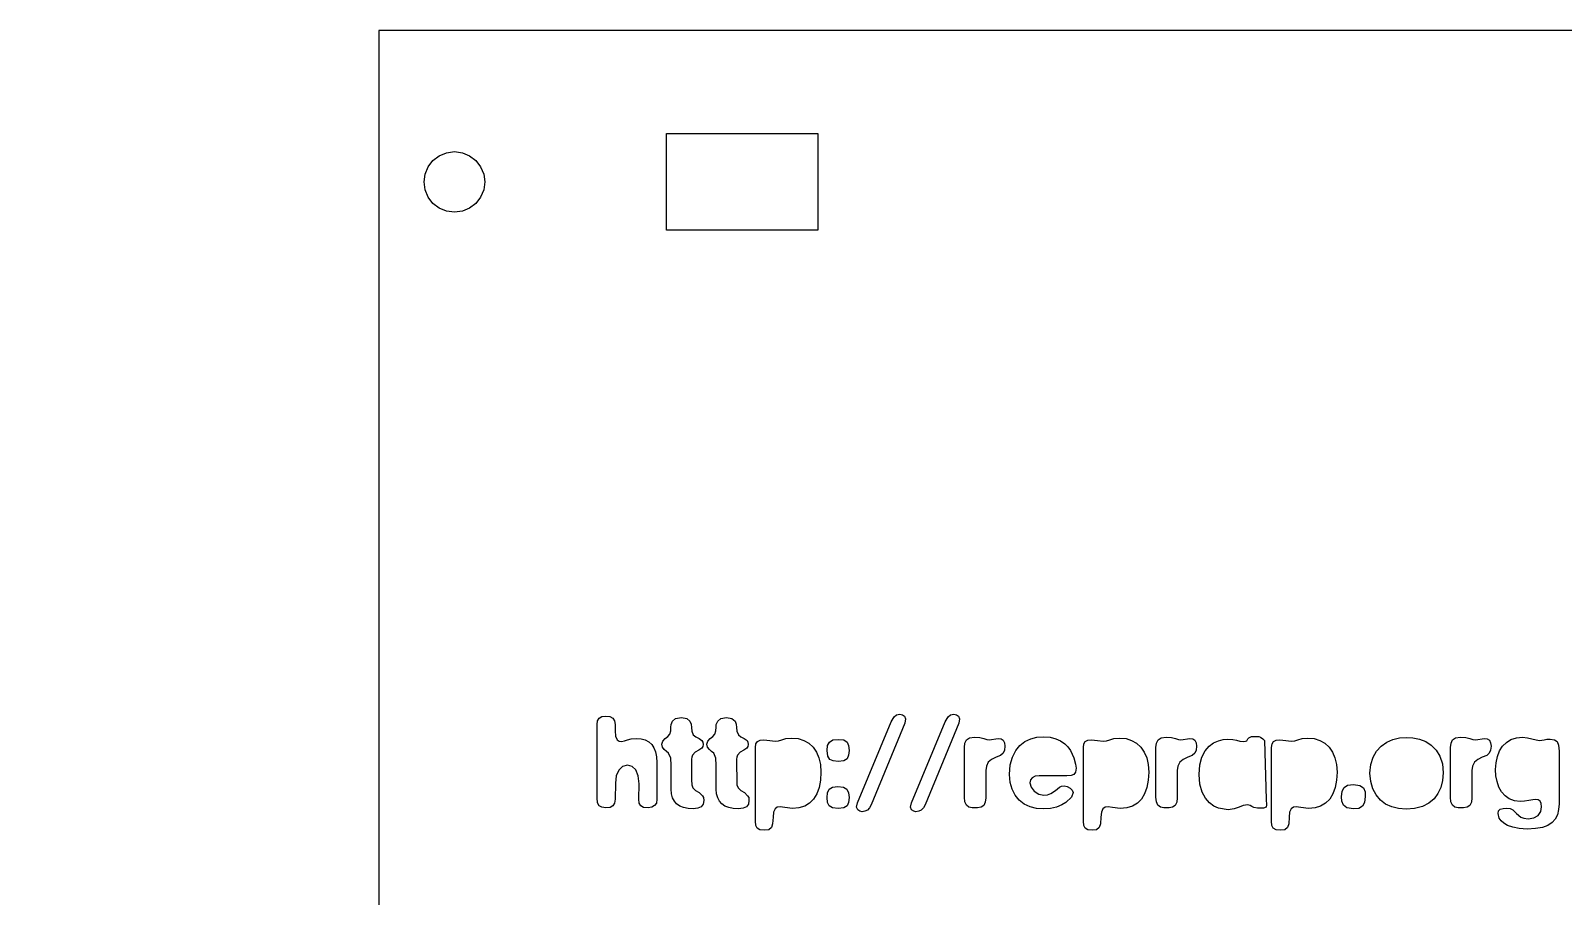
# Model space of a CAD drawing. Header units: metres. Extents: x -605 to -407, y -1056 to -716.
# Drawn here: x -604.6 to -503.4, y -773.6 to -716.4 of the extents above; entities that cross this region are included whole.
import ezdxf

# ---------------------------------------------------------------- set-up
doc = ezdxf.new("R2010")
doc.units = ezdxf.units.M

msp = doc.modelspace()

# ---------------------------------------------------------------- linework, layer by layer
at = {"layer": 'COMPONENT0'}
for points in [[(-406.63, -777.39, 0.03), (-429.63, -777.39, 0.03), (-429.63, -716.39, 0.03), (-581.63, -716.39, 0.03), (-581.63, -777.39, 0.03), (-604.63, -777.39, 0.03), (-604.63, -880.39, 0.03), (-581.63, -880.39, 0.03), (-581.63, -1056.39, 0.03), (-429.63, -1056.39, 0.03), (-429.63, -880.39, 0.03), (-406.63, -880.39, 0.03), (-406.63, -777.39, 0.03)], [(-552.63, -723.19, 0.03), (-552.63, -729.59, 0.03), (-562.63, -729.59, 0.03), (-562.63, -723.19, 0.03), (-552.63, -723.19, 0.03)], [(-576.11, -728.33, 0.03), (-576.63, -728.39, 0.03), (-577.15, -728.33, 0.03), (-577.63, -728.13, 0.03), (-578.05, -727.81, 0.03), (-578.36, -727.39, 0.03), (-578.56, -726.91, 0.03), (-578.63, -726.39, 0.03), (-578.56, -725.88, 0.03), (-578.36, -725.39, 0.03), (-578.05, -724.98, 0.03), (-577.63, -724.66, 0.03), (-577.15, -724.46, 0.03), (-576.63, -724.39, 0.03), (-576.11, -724.46, 0.03), (-575.63, -724.66, 0.03), (-575.22, -724.98, 0.03), (-574.9, -725.39, 0.03), (-574.7, -725.88, 0.03), (-574.63, -726.39, 0.03), (-574.7, -726.91, 0.03), (-574.9, -727.39, 0.03), (-575.22, -727.81, 0.03), (-575.63, -728.13, 0.03), (-576.11, -728.33, 0.03)]]:
    msp.add_polyline3d(points, dxfattribs=at)
at = {"layer": 'GROUP1'}
for p, q in [((-567.21, -762.25, 0.03), (-567.18, -762, 0.03)), ((-567.21, -767.09, 0.03), (-567.21, -762.25, 0.03)), ((-567.18, -762, 0.03), (-567.07, -761.83, 0.03)), ((-567.07, -761.83, 0.03), (-566.9, -761.72, 0.03)), ((-566.9, -761.72, 0.03), (-566.65, -761.69, 0.03)), ((-566.65, -761.69, 0.03), (-566.36, -761.72, 0.03)), ((-566.36, -761.72, 0.03), (-566.17, -761.82, 0.03)), ((-566.17, -761.82, 0.03), (-566.05, -762, 0.03)), ((-566.05, -762, 0.03), (-566.02, -762.25, 0.03)), ((-566.02, -762.25, 0.03), (-566.02, -762.66, 0.03)), ((-562.34, -762.66, 0.03), (-562.33, -762.42, 0.03)), ((-562.33, -762.42, 0.03), (-562.31, -762.24, 0.03)), ((-562.31, -762.24, 0.03), (-562.22, -762.03, 0.03)), ((-562.22, -762.03, 0.03), (-562.02, -761.85, 0.03)), ((-562.02, -761.85, 0.03), (-561.64, -761.78, 0.03)), ((-561.64, -761.78, 0.03), (-561.28, -761.85, 0.03)), ((-561.28, -761.85, 0.03), (-561.08, -762.02, 0.03)), ((-561.08, -762.02, 0.03), (-560.99, -762.23, 0.03)), ((-560.99, -762.23, 0.03), (-560.97, -762.44, 0.03)), ((-560.97, -762.44, 0.03), (-560.95, -762.69, 0.03)), ((-559.36, -762.66, 0.03), (-559.35, -762.42, 0.03)), ((-559.35, -762.42, 0.03), (-559.33, -762.24, 0.03)), ((-559.33, -762.24, 0.03), (-559.24, -762.03, 0.03)), ((-559.24, -762.03, 0.03), (-559.03, -761.85, 0.03)), ((-559.03, -761.85, 0.03), (-558.66, -761.78, 0.03)), ((-558.66, -761.78, 0.03), (-558.3, -761.85, 0.03)), ((-558.3, -761.85, 0.03), (-558.09, -762.02, 0.03)), ((-558.09, -762.02, 0.03), (-558.01, -762.23, 0.03)), ((-558.01, -762.23, 0.03), (-557.99, -762.44, 0.03)), ((-557.99, -762.44, 0.03), (-557.97, -762.69, 0.03)), ((-550, -767.43, 0.03), (-547.78, -762.08, 0.03)), ((-546.87, -762.15, 0.03), (-549.1, -767.55, 0.03)), ((-547.78, -762.08, 0.03), (-547.57, -761.73, 0.03)), ((-547.57, -761.73, 0.03), (-547.42, -761.61, 0.03)), ((-547.42, -761.61, 0.03), (-547.2, -761.57, 0.03)), ((-547.2, -761.57, 0.03), (-547.03, -761.6, 0.03)), ((-547.03, -761.6, 0.03), (-546.89, -761.7, 0.03)), ((-546.89, -761.7, 0.03), (-546.82, -761.88, 0.03)), ((-546.82, -761.88, 0.03), (-546.87, -762.15, 0.03)), ((-546.44, -767.43, 0.03), (-544.22, -762.08, 0.03)), ((-543.31, -762.15, 0.03), (-545.54, -767.55, 0.03)), ((-544.22, -762.08, 0.03), (-544.01, -761.73, 0.03)), ((-544.01, -761.73, 0.03), (-543.85, -761.61, 0.03)), ((-543.85, -761.61, 0.03), (-543.64, -761.57, 0.03)), ((-543.64, -761.57, 0.03), (-543.47, -761.6, 0.03)), ((-543.47, -761.6, 0.03), (-543.33, -761.7, 0.03)), ((-543.33, -761.7, 0.03), (-543.26, -761.88, 0.03)), ((-543.26, -761.88, 0.03), (-543.31, -762.15, 0.03)), ((-566.02, -762.66, 0.03), (-565.99, -763.02, 0.03)), ((-565.99, -763.02, 0.03), (-565.87, -763.27, 0.03)), ((-565.87, -763.27, 0.03), (-565.75, -763.34, 0.03)), ((-565.75, -763.34, 0.03), (-565.59, -763.36, 0.03)), ((-565.59, -763.36, 0.03), (-565.4, -763.33, 0.03)), ((-565.4, -763.33, 0.03), (-565.2, -763.26, 0.03)), ((-565.2, -763.26, 0.03), (-564.95, -763.2, 0.03)), ((-564.95, -763.2, 0.03), (-564.61, -763.17, 0.03)), ((-564.61, -763.17, 0.03), (-564.29, -763.19, 0.03)), ((-564.29, -763.19, 0.03), (-564.02, -763.26, 0.03)), ((-564.02, -763.26, 0.03), (-563.78, -763.39, 0.03)), ((-563.78, -763.39, 0.03), (-563.59, -763.56, 0.03)), ((-562.94, -763.54, 0.03), (-562.87, -763.34, 0.03)), ((-562.89, -763.74, 0.03), (-562.94, -763.54, 0.03)), ((-562.87, -763.34, 0.03), (-562.71, -763.17, 0.03)), ((-562.71, -763.17, 0.03), (-562.53, -763.03, 0.03)), ((-562.53, -763.03, 0.03), (-562.41, -762.89, 0.03)), ((-562.41, -762.89, 0.03), (-562.34, -762.66, 0.03)), ((-560.95, -762.69, 0.03), (-560.85, -762.93, 0.03)), ((-560.85, -762.93, 0.03), (-560.69, -763.06, 0.03)), ((-560.69, -763.06, 0.03), (-560.47, -763.17, 0.03)), ((-560.47, -763.17, 0.03), (-560.28, -763.31, 0.03)), ((-560.28, -763.31, 0.03), (-560.22, -763.42, 0.03)), ((-560.22, -763.42, 0.03), (-560.2, -763.56, 0.03)), ((-559.96, -763.54, 0.03), (-559.89, -763.34, 0.03)), ((-559.91, -763.74, 0.03), (-559.96, -763.54, 0.03)), ((-559.89, -763.34, 0.03), (-559.73, -763.17, 0.03)), ((-559.73, -763.17, 0.03), (-559.55, -763.03, 0.03)), ((-559.55, -763.03, 0.03), (-559.43, -762.89, 0.03)), ((-559.43, -762.89, 0.03), (-559.36, -762.66, 0.03)), ((-557.97, -762.69, 0.03), (-557.87, -762.93, 0.03)), ((-557.87, -762.93, 0.03), (-557.71, -763.06, 0.03)), ((-557.71, -763.06, 0.03), (-557.49, -763.17, 0.03)), ((-557.49, -763.17, 0.03), (-557.3, -763.31, 0.03)), ((-557.3, -763.31, 0.03), (-557.24, -763.42, 0.03)), ((-557.24, -763.42, 0.03), (-557.22, -763.56, 0.03)), ((-556.74, -763.76, 0.03), (-556.71, -763.53, 0.03)), ((-556.71, -763.53, 0.03), (-556.61, -763.37, 0.03)), ((-556.61, -763.37, 0.03), (-556.44, -763.28, 0.03)), ((-556.44, -763.28, 0.03), (-556.2, -763.25, 0.03)), ((-556.2, -763.25, 0.03), (-555.79, -763.3, 0.03)), ((-555.79, -763.3, 0.03), (-555.44, -763.35, 0.03)), ((-555.44, -763.35, 0.03), (-555.21, -763.32, 0.03)), ((-555.21, -763.32, 0.03), (-554.99, -763.25, 0.03)), ((-554.99, -763.25, 0.03), (-554.73, -763.17, 0.03)), ((-554.73, -763.17, 0.03), (-554.33, -763.14, 0.03)), ((-554.33, -763.14, 0.03), (-553.92, -763.18, 0.03)), ((-553.92, -763.18, 0.03), (-553.55, -763.3, 0.03)), ((-553.55, -763.3, 0.03), (-553.22, -763.49, 0.03)), ((-553.22, -763.49, 0.03), (-552.94, -763.75, 0.03)), ((-551.98, -763.64, 0.03), (-551.86, -763.41, 0.03)), ((-551.86, -763.41, 0.03), (-551.64, -763.27, 0.03)), ((-551.64, -763.27, 0.03), (-551.28, -763.23, 0.03)), ((-551.28, -763.23, 0.03), (-550.9, -763.27, 0.03)), ((-550.9, -763.27, 0.03), (-550.69, -763.41, 0.03)), ((-550.69, -763.41, 0.03), (-550.59, -763.64, 0.03)), ((-542.94, -763.76, 0.03), (-542.9, -763.47, 0.03)), ((-542.9, -763.47, 0.03), (-542.8, -763.25, 0.03)), ((-542.8, -763.25, 0.03), (-542.6, -763.12, 0.03)), ((-542.6, -763.12, 0.03), (-542.27, -763.08, 0.03)), ((-542.27, -763.08, 0.03), (-541.91, -763.11, 0.03)), ((-541.91, -763.11, 0.03), (-541.65, -763.17, 0.03)), ((-541.65, -763.17, 0.03), (-541.46, -763.24, 0.03)), ((-541.46, -763.24, 0.03), (-541.3, -763.27, 0.03)), ((-541.3, -763.27, 0.03), (-540.7, -763.17, 0.03)), ((-540.7, -763.17, 0.03), (-540.51, -763.2, 0.03)), ((-540.51, -763.2, 0.03), (-540.37, -763.29, 0.03)), ((-540.37, -763.29, 0.03), (-540.29, -763.45, 0.03)), ((-540.29, -763.45, 0.03), (-540.26, -763.68, 0.03)), ((-539.27, -763.63, 0.03), (-538.94, -763.37, 0.03)), ((-538.94, -763.37, 0.03), (-538.56, -763.19, 0.03)), ((-538.56, -763.19, 0.03), (-538.15, -763.09, 0.03)), ((-538.15, -763.09, 0.03), (-537.73, -763.06, 0.03)), ((-537.73, -763.06, 0.03), (-537.28, -763.09, 0.03)), ((-537.28, -763.09, 0.03), (-536.9, -763.19, 0.03)), ((-536.9, -763.19, 0.03), (-536.58, -763.33, 0.03)), ((-536.58, -763.33, 0.03), (-536.31, -763.52, 0.03)), ((-536.31, -763.52, 0.03), (-536.1, -763.73, 0.03)), ((-535.08, -763.76, 0.03), (-535.05, -763.53, 0.03)), ((-535.05, -763.53, 0.03), (-534.95, -763.37, 0.03)), ((-534.95, -763.37, 0.03), (-534.78, -763.28, 0.03)), ((-534.78, -763.28, 0.03), (-534.54, -763.25, 0.03)), ((-534.54, -763.25, 0.03), (-534.14, -763.3, 0.03)), ((-534.14, -763.3, 0.03), (-533.78, -763.35, 0.03)), ((-533.78, -763.35, 0.03), (-533.55, -763.32, 0.03)), ((-533.55, -763.32, 0.03), (-533.34, -763.25, 0.03)), ((-533.34, -763.25, 0.03), (-533.07, -763.17, 0.03)), ((-533.07, -763.17, 0.03), (-532.68, -763.14, 0.03)), ((-532.68, -763.14, 0.03), (-532.26, -763.18, 0.03)), ((-532.26, -763.18, 0.03), (-531.89, -763.3, 0.03)), ((-531.89, -763.3, 0.03), (-531.56, -763.49, 0.03)), ((-531.56, -763.49, 0.03), (-531.28, -763.75, 0.03)), ((-530.28, -763.76, 0.03), (-530.24, -763.47, 0.03)), ((-530.24, -763.47, 0.03), (-530.14, -763.25, 0.03)), ((-530.14, -763.25, 0.03), (-529.94, -763.12, 0.03)), ((-529.94, -763.12, 0.03), (-529.61, -763.08, 0.03)), ((-529.61, -763.08, 0.03), (-529.26, -763.11, 0.03)), ((-529.26, -763.11, 0.03), (-529, -763.17, 0.03)), ((-529, -763.17, 0.03), (-528.8, -763.24, 0.03)), ((-528.8, -763.24, 0.03), (-528.64, -763.27, 0.03)), ((-528.64, -763.27, 0.03), (-528.04, -763.17, 0.03)), ((-528.04, -763.17, 0.03), (-527.85, -763.2, 0.03)), ((-527.85, -763.2, 0.03), (-527.71, -763.29, 0.03)), ((-527.71, -763.29, 0.03), (-527.63, -763.45, 0.03)), ((-527.63, -763.45, 0.03), (-527.6, -763.68, 0.03)), ((-526.77, -763.68, 0.03), (-526.47, -763.46, 0.03)), ((-526.47, -763.46, 0.03), (-526.15, -763.32, 0.03)), ((-526.15, -763.32, 0.03), (-525.84, -763.24, 0.03)), ((-525.84, -763.24, 0.03), (-525.54, -763.22, 0.03)), ((-525.54, -763.22, 0.03), (-525.21, -763.24, 0.03)), ((-525.21, -763.24, 0.03), (-524.95, -763.29, 0.03)), ((-524.95, -763.29, 0.03), (-524.74, -763.34, 0.03)), ((-524.74, -763.34, 0.03), (-524.52, -763.36, 0.03)), ((-524.52, -763.36, 0.03), (-524.37, -763.35, 0.03)), ((-524.37, -763.35, 0.03), (-524.28, -763.33, 0.03)), ((-524.28, -763.33, 0.03), (-524.21, -763.2, 0.03)), ((-524.21, -763.2, 0.03), (-524.15, -763.13, 0.03)), ((-524.15, -763.13, 0.03), (-523.98, -763.05, 0.03)), ((-523.98, -763.05, 0.03), (-523.84, -763.03, 0.03)), ((-523.84, -763.03, 0.03), (-523.48, -763.03, 0.03)), ((-523.48, -763.03, 0.03), (-523.37, -763.09, 0.03)), ((-523.37, -763.09, 0.03), (-523.22, -763.2, 0.03)), ((-523.22, -763.2, 0.03), (-523.1, -763.3, 0.03)), ((-523.1, -763.3, 0.03), (-522.99, -767.21, 0.03)), ((-522.65, -763.76, 0.03), (-522.61, -763.53, 0.03)), ((-522.61, -763.53, 0.03), (-522.51, -763.37, 0.03)), ((-522.51, -763.37, 0.03), (-522.34, -763.28, 0.03)), ((-522.34, -763.28, 0.03), (-522.1, -763.25, 0.03)), ((-522.1, -763.25, 0.03), (-521.7, -763.3, 0.03)), ((-521.7, -763.3, 0.03), (-521.35, -763.35, 0.03)), ((-521.35, -763.35, 0.03), (-521.11, -763.32, 0.03)), ((-521.11, -763.32, 0.03), (-520.9, -763.25, 0.03)), ((-520.9, -763.25, 0.03), (-520.63, -763.17, 0.03)), ((-520.63, -763.17, 0.03), (-520.24, -763.14, 0.03)), ((-520.24, -763.14, 0.03), (-519.83, -763.18, 0.03)), ((-519.83, -763.18, 0.03), (-519.45, -763.3, 0.03)), ((-519.45, -763.3, 0.03), (-519.12, -763.49, 0.03)), ((-519.12, -763.49, 0.03), (-518.84, -763.75, 0.03)), ((-515.4, -763.67, 0.03), (-515.03, -763.42, 0.03)), ((-515.03, -763.42, 0.03), (-514.63, -763.24, 0.03)), ((-514.63, -763.24, 0.03), (-514.19, -763.13, 0.03)), ((-514.19, -763.13, 0.03), (-513.73, -763.1, 0.03)), ((-513.73, -763.1, 0.03), (-513.3, -763.13, 0.03)), ((-513.3, -763.13, 0.03), (-512.88, -763.22, 0.03)), ((-512.88, -763.22, 0.03), (-512.46, -763.38, 0.03)), ((-512.46, -763.38, 0.03), (-512.09, -763.62, 0.03)), ((-510.82, -763.76, 0.03), (-510.78, -763.47, 0.03)), ((-510.78, -763.47, 0.03), (-510.68, -763.25, 0.03)), ((-510.68, -763.25, 0.03), (-510.48, -763.12, 0.03)), ((-510.48, -763.12, 0.03), (-510.15, -763.08, 0.03)), ((-510.15, -763.08, 0.03), (-509.8, -763.11, 0.03)), ((-509.8, -763.11, 0.03), (-509.54, -763.17, 0.03)), ((-509.54, -763.17, 0.03), (-509.34, -763.24, 0.03)), ((-509.34, -763.24, 0.03), (-509.18, -763.27, 0.03)), ((-509.18, -763.27, 0.03), (-508.58, -763.17, 0.03)), ((-508.58, -763.17, 0.03), (-508.39, -763.2, 0.03)), ((-508.39, -763.2, 0.03), (-508.25, -763.29, 0.03)), ((-508.25, -763.29, 0.03), (-508.17, -763.45, 0.03)), ((-508.17, -763.45, 0.03), (-508.14, -763.68, 0.03)), ((-507.38, -763.68, 0.03), (-507.13, -763.43, 0.03)), ((-507.13, -763.43, 0.03), (-506.83, -763.24, 0.03)), ((-506.83, -763.24, 0.03), (-506.47, -763.13, 0.03)), ((-506.47, -763.13, 0.03), (-506.06, -763.09, 0.03)), ((-506.06, -763.09, 0.03), (-505.74, -763.12, 0.03)), ((-505.74, -763.12, 0.03), (-505.44, -763.2, 0.03)), ((-505.44, -763.2, 0.03), (-505.17, -763.27, 0.03)), ((-505.17, -763.27, 0.03), (-504.94, -763.3, 0.03)), ((-504.94, -763.3, 0.03), (-504.78, -763.28, 0.03)), ((-504.78, -763.28, 0.03), (-504.63, -763.25, 0.03)), ((-504.63, -763.25, 0.03), (-504.46, -763.22, 0.03)), ((-504.46, -763.22, 0.03), (-504.24, -763.21, 0.03)), ((-504.24, -763.21, 0.03), (-503.95, -763.25, 0.03)), ((-503.95, -763.25, 0.03), (-503.77, -763.37, 0.03)), ((-503.77, -763.37, 0.03), (-503.68, -763.61, 0.03)), ((-563.59, -763.56, 0.03), (-563.45, -763.78, 0.03)), ((-563.45, -763.78, 0.03), (-563.34, -764.06, 0.03)), ((-563.34, -764.06, 0.03), (-563.28, -764.38, 0.03)), ((-563.28, -764.38, 0.03), (-563.25, -764.75, 0.03)), ((-562.77, -763.89, 0.03), (-562.89, -763.74, 0.03)), ((-562.62, -764.02, 0.03), (-562.77, -763.89, 0.03)), ((-562.49, -764.14, 0.03), (-562.62, -764.02, 0.03)), ((-562.34, -764.47, 0.03), (-562.49, -764.14, 0.03)), ((-562.31, -764.93, 0.03), (-562.34, -764.47, 0.03)), ((-560.95, -764.41, 0.03), (-560.97, -764.54, 0.03)), ((-560.97, -764.54, 0.03), (-560.97, -765.9, 0.03)), ((-560.9, -764.28, 0.03), (-560.95, -764.41, 0.03)), ((-560.73, -764.08, 0.03), (-560.9, -764.28, 0.03)), ((-560.49, -763.95, 0.03), (-560.73, -764.08, 0.03)), ((-560.29, -763.8, 0.03), (-560.49, -763.95, 0.03)), ((-560.22, -763.7, 0.03), (-560.29, -763.8, 0.03)), ((-560.2, -763.56, 0.03), (-560.22, -763.7, 0.03)), ((-559.79, -763.89, 0.03), (-559.91, -763.74, 0.03)), ((-559.64, -764.02, 0.03), (-559.79, -763.89, 0.03)), ((-559.5, -764.14, 0.03), (-559.64, -764.02, 0.03)), ((-559.36, -764.47, 0.03), (-559.5, -764.14, 0.03)), ((-559.33, -764.93, 0.03), (-559.36, -764.47, 0.03)), ((-557.97, -764.41, 0.03), (-557.99, -764.54, 0.03)), ((-557.99, -764.54, 0.03), (-557.97, -766.23, 0.03)), ((-557.92, -764.28, 0.03), (-557.97, -764.41, 0.03)), ((-557.75, -764.08, 0.03), (-557.92, -764.28, 0.03)), ((-557.51, -763.95, 0.03), (-557.75, -764.08, 0.03)), ((-557.31, -763.8, 0.03), (-557.51, -763.95, 0.03)), ((-557.24, -763.7, 0.03), (-557.31, -763.8, 0.03)), ((-557.22, -763.56, 0.03), (-557.24, -763.7, 0.03)), ((-556.74, -768.64, 0.03), (-556.74, -763.76, 0.03)), ((-552.94, -763.75, 0.03), (-552.72, -764.08, 0.03)), ((-552.72, -764.08, 0.03), (-552.55, -764.46, 0.03)), ((-552.55, -764.46, 0.03), (-552.45, -764.9, 0.03)), ((-552.01, -763.96, 0.03), (-551.98, -763.64, 0.03)), ((-551.97, -764.34, 0.03), (-552.01, -763.96, 0.03)), ((-551.84, -764.55, 0.03), (-551.97, -764.34, 0.03)), ((-551.62, -764.65, 0.03), (-551.84, -764.55, 0.03)), ((-550.69, -764.51, 0.03), (-550.9, -764.64, 0.03)), ((-550.59, -764.28, 0.03), (-550.69, -764.51, 0.03)), ((-550.59, -763.64, 0.03), (-550.55, -763.96, 0.03)), ((-550.55, -763.96, 0.03), (-550.59, -764.28, 0.03)), ((-542.94, -767.05, 0.03), (-542.94, -763.76, 0.03)), ((-541.14, -764.55, 0.03), (-541.36, -764.74, 0.03)), ((-540.84, -764.41, 0.03), (-541.14, -764.55, 0.03)), ((-540.55, -764.3, 0.03), (-540.84, -764.41, 0.03)), ((-540.37, -764.15, 0.03), (-540.55, -764.3, 0.03)), ((-540.29, -763.95, 0.03), (-540.37, -764.15, 0.03)), ((-540.26, -763.68, 0.03), (-540.29, -763.95, 0.03)), ((-539.91, -764.92, 0.03), (-539.77, -764.4, 0.03)), ((-539.77, -764.4, 0.03), (-539.55, -763.97, 0.03)), ((-539.55, -763.97, 0.03), (-539.27, -763.63, 0.03)), ((-536.1, -763.73, 0.03), (-535.93, -763.96, 0.03)), ((-535.93, -763.96, 0.03), (-535.7, -764.44, 0.03)), ((-535.7, -764.44, 0.03), (-535.59, -764.86, 0.03)), ((-535.08, -768.64, 0.03), (-535.08, -763.76, 0.03)), ((-531.28, -763.75, 0.03), (-531.06, -764.08, 0.03)), ((-531.06, -764.08, 0.03), (-530.89, -764.46, 0.03)), ((-530.89, -764.46, 0.03), (-530.79, -764.9, 0.03)), ((-530.28, -767.05, 0.03), (-530.28, -763.76, 0.03)), ((-528.48, -764.55, 0.03), (-528.7, -764.74, 0.03)), ((-528.18, -764.41, 0.03), (-528.48, -764.55, 0.03)), ((-527.89, -764.3, 0.03), (-528.18, -764.41, 0.03)), ((-527.72, -764.15, 0.03), (-527.89, -764.3, 0.03)), ((-527.63, -763.95, 0.03), (-527.72, -764.15, 0.03)), ((-527.6, -763.68, 0.03), (-527.63, -763.95, 0.03)), ((-527.38, -764.92, 0.03), (-527.24, -764.4, 0.03)), ((-527.24, -764.4, 0.03), (-527.02, -763.99, 0.03)), ((-527.02, -763.99, 0.03), (-526.77, -763.68, 0.03)), ((-522.65, -768.64, 0.03), (-522.65, -763.76, 0.03)), ((-518.84, -763.75, 0.03), (-518.62, -764.08, 0.03)), ((-518.62, -764.08, 0.03), (-518.46, -764.46, 0.03)), ((-518.46, -764.46, 0.03), (-518.35, -764.9, 0.03)), ((-516.09, -764.9, 0.03), (-515.94, -764.41, 0.03)), ((-515.94, -764.41, 0.03), (-515.7, -764, 0.03)), ((-515.7, -764, 0.03), (-515.4, -763.67, 0.03)), ((-512.09, -763.62, 0.03), (-511.77, -763.94, 0.03)), ((-511.77, -763.94, 0.03), (-511.52, -764.35, 0.03)), ((-511.52, -764.35, 0.03), (-511.36, -764.85, 0.03)), ((-510.82, -767.05, 0.03), (-510.82, -763.76, 0.03)), ((-509.02, -764.55, 0.03), (-509.24, -764.74, 0.03)), ((-508.72, -764.41, 0.03), (-509.02, -764.55, 0.03)), ((-508.43, -764.3, 0.03), (-508.72, -764.41, 0.03)), ((-508.26, -764.15, 0.03), (-508.43, -764.3, 0.03)), ((-508.17, -763.95, 0.03), (-508.26, -764.15, 0.03)), ((-508.14, -763.68, 0.03), (-508.17, -763.95, 0.03)), ((-507.81, -764.78, 0.03), (-507.72, -764.36, 0.03)), ((-507.72, -764.36, 0.03), (-507.58, -763.99, 0.03)), ((-507.58, -763.99, 0.03), (-507.38, -763.68, 0.03)), ((-503.68, -763.61, 0.03), (-503.65, -764, 0.03)), ((-503.65, -764, 0.03), (-503.65, -767.48, 0.03)), ((-565.78, -765.27, 0.03), (-565.94, -765.64, 0.03)), ((-565.52, -765.02, 0.03), (-565.78, -765.27, 0.03)), ((-565.19, -764.94, 0.03), (-565.52, -765.02, 0.03)), ((-564.9, -765.02, 0.03), (-565.19, -764.94, 0.03)), ((-564.65, -765.25, 0.03), (-564.9, -765.02, 0.03)), ((-564.49, -765.64, 0.03), (-564.65, -765.25, 0.03)), ((-563.25, -764.75, 0.03), (-563.25, -767.19, 0.03)), ((-562.31, -766.52, 0.03), (-562.31, -764.93, 0.03)), ((-559.33, -766.52, 0.03), (-559.33, -764.93, 0.03)), ((-552.45, -764.9, 0.03), (-552.42, -765.39, 0.03)), ((-552.42, -765.39, 0.03), (-552.45, -765.93, 0.03)), ((-551.28, -764.69, 0.03), (-551.62, -764.65, 0.03)), ((-550.9, -764.64, 0.03), (-551.28, -764.69, 0.03)), ((-541.48, -764.99, 0.03), (-541.53, -765.28, 0.03)), ((-541.53, -765.28, 0.03), (-541.53, -767.09, 0.03)), ((-541.36, -764.74, 0.03), (-541.48, -764.99, 0.03)), ((-539.96, -765.54, 0.03), (-539.91, -764.92, 0.03)), ((-539.92, -766.07, 0.03), (-539.96, -765.54, 0.03)), ((-535.7, -765.54, 0.03), (-535.89, -765.62, 0.03)), ((-535.6, -765.39, 0.03), (-535.7, -765.54, 0.03)), ((-535.56, -765.13, 0.03), (-535.6, -765.39, 0.03)), ((-535.59, -764.86, 0.03), (-535.56, -765.13, 0.03)), ((-530.79, -764.9, 0.03), (-530.76, -765.39, 0.03)), ((-530.76, -765.39, 0.03), (-530.79, -765.93, 0.03)), ((-528.83, -764.99, 0.03), (-528.87, -765.28, 0.03)), ((-528.87, -765.28, 0.03), (-528.87, -767.09, 0.03)), ((-528.7, -764.74, 0.03), (-528.83, -764.99, 0.03)), ((-527.42, -765.56, 0.03), (-527.38, -764.92, 0.03)), ((-527.38, -766.2, 0.03), (-527.42, -765.56, 0.03)), ((-518.35, -764.9, 0.03), (-518.32, -765.39, 0.03)), ((-518.32, -765.39, 0.03), (-518.35, -765.93, 0.03)), ((-516.14, -765.47, 0.03), (-516.09, -764.9, 0.03)), ((-516.09, -766.02, 0.03), (-516.14, -765.47, 0.03)), ((-511.36, -764.85, 0.03), (-511.3, -765.45, 0.03)), ((-511.3, -765.45, 0.03), (-511.34, -765.94, 0.03)), ((-509.37, -764.99, 0.03), (-509.41, -765.28, 0.03)), ((-509.41, -765.28, 0.03), (-509.41, -767.09, 0.03)), ((-509.24, -764.74, 0.03), (-509.37, -764.99, 0.03)), ((-507.84, -765.23, 0.03), (-507.81, -764.78, 0.03)), ((-507.82, -765.64, 0.03), (-507.84, -765.23, 0.03)), ((-566, -766.12, 0.03), (-566.02, -767.19, 0.03)), ((-565.94, -765.64, 0.03), (-566, -766.12, 0.03)), ((-564.43, -766.17, 0.03), (-564.49, -765.64, 0.03)), ((-564.45, -767.19, 0.03), (-564.43, -766.17, 0.03)), ((-562.29, -766.82, 0.03), (-562.31, -766.52, 0.03)), ((-560.97, -765.9, 0.03), (-560.95, -766.23, 0.03)), ((-560.95, -766.23, 0.03), (-560.87, -766.43, 0.03)), ((-560.87, -766.43, 0.03), (-560.7, -766.61, 0.03)), ((-559.31, -766.82, 0.03), (-559.33, -766.52, 0.03)), ((-557.97, -766.23, 0.03), (-557.89, -766.43, 0.03)), ((-557.89, -766.43, 0.03), (-557.72, -766.61, 0.03)), ((-552.54, -766.41, 0.03), (-552.69, -766.82, 0.03)), ((-552.45, -765.93, 0.03), (-552.54, -766.41, 0.03)), ((-551.98, -766.76, 0.03), (-551.87, -766.53, 0.03)), ((-551.87, -766.53, 0.03), (-551.65, -766.39, 0.03)), ((-551.65, -766.39, 0.03), (-551.29, -766.34, 0.03)), ((-551.29, -766.34, 0.03), (-550.92, -766.39, 0.03)), ((-550.92, -766.39, 0.03), (-550.7, -766.52, 0.03)), ((-550.7, -766.52, 0.03), (-550.59, -766.76, 0.03)), ((-539.79, -766.53, 0.03), (-539.92, -766.07, 0.03)), ((-539.58, -766.92, 0.03), (-539.79, -766.53, 0.03)), ((-538.57, -765.9, 0.03), (-538.61, -766.1, 0.03)), ((-538.61, -766.1, 0.03), (-538.53, -766.39, 0.03)), ((-538.45, -765.76, 0.03), (-538.57, -765.9, 0.03)), ((-538.53, -766.39, 0.03), (-538.32, -766.65, 0.03)), ((-538.26, -765.67, 0.03), (-538.45, -765.76, 0.03)), ((-537.99, -765.64, 0.03), (-538.26, -765.67, 0.03)), ((-536.16, -765.64, 0.03), (-537.99, -765.64, 0.03)), ((-536.91, -766.6, 0.03), (-536.65, -766.39, 0.03)), ((-536.65, -766.39, 0.03), (-536.52, -766.32, 0.03)), ((-536.52, -766.32, 0.03), (-536.35, -766.29, 0.03)), ((-536.35, -766.29, 0.03), (-536.14, -766.34, 0.03)), ((-535.89, -765.62, 0.03), (-536.16, -765.64, 0.03)), ((-536.14, -766.34, 0.03), (-535.95, -766.45, 0.03)), ((-535.95, -766.45, 0.03), (-535.81, -766.59, 0.03)), ((-530.88, -766.41, 0.03), (-531.03, -766.82, 0.03)), ((-530.79, -765.93, 0.03), (-530.88, -766.41, 0.03)), ((-527.23, -766.72, 0.03), (-527.38, -766.2, 0.03)), ((-518.44, -766.41, 0.03), (-518.59, -766.82, 0.03)), ((-518.35, -765.93, 0.03), (-518.44, -766.41, 0.03)), ((-517.98, -766.65, 0.03), (-517.85, -766.4, 0.03)), ((-517.85, -766.4, 0.03), (-517.62, -766.25, 0.03)), ((-517.62, -766.25, 0.03), (-517.24, -766.21, 0.03)), ((-517.24, -766.21, 0.03), (-516.81, -766.27, 0.03)), ((-516.81, -766.27, 0.03), (-516.57, -766.44, 0.03)), ((-516.57, -766.44, 0.03), (-516.47, -766.69, 0.03)), ((-515.95, -766.49, 0.03), (-516.09, -766.02, 0.03)), ((-515.74, -766.9, 0.03), (-515.95, -766.49, 0.03)), ((-511.46, -766.4, 0.03), (-511.65, -766.8, 0.03)), ((-511.34, -765.94, 0.03), (-511.46, -766.4, 0.03)), ((-507.74, -766.02, 0.03), (-507.82, -765.64, 0.03)), ((-507.62, -766.38, 0.03), (-507.74, -766.02, 0.03)), ((-507.45, -766.69, 0.03), (-507.62, -766.38, 0.03)), ((-567.18, -767.42, 0.03), (-567.21, -767.09, 0.03)), ((-567.07, -767.62, 0.03), (-567.18, -767.42, 0.03)), ((-566.05, -767.44, 0.03), (-566.16, -767.62, 0.03)), ((-566.02, -767.19, 0.03), (-566.05, -767.44, 0.03)), ((-564.42, -767.44, 0.03), (-564.45, -767.19, 0.03)), ((-564.32, -767.62, 0.03), (-564.42, -767.44, 0.03)), ((-563.29, -767.44, 0.03), (-563.41, -767.61, 0.03)), ((-563.25, -767.19, 0.03), (-563.29, -767.44, 0.03)), ((-562.22, -767.09, 0.03), (-562.29, -766.82, 0.03)), ((-562.1, -767.31, 0.03), (-562.22, -767.09, 0.03)), ((-561.95, -767.49, 0.03), (-562.1, -767.31, 0.03)), ((-561.74, -767.64, 0.03), (-561.95, -767.49, 0.03)), ((-560.7, -766.61, 0.03), (-560.46, -766.75, 0.03)), ((-560.46, -766.75, 0.03), (-560.24, -766.95, 0.03)), ((-560.19, -767.5, 0.03), (-560.32, -767.68, 0.03)), ((-560.24, -766.95, 0.03), (-560.17, -767.08, 0.03)), ((-560.15, -767.26, 0.03), (-560.19, -767.5, 0.03)), ((-560.17, -767.08, 0.03), (-560.15, -767.26, 0.03)), ((-559.24, -767.09, 0.03), (-559.31, -766.82, 0.03)), ((-559.12, -767.31, 0.03), (-559.24, -767.09, 0.03)), ((-558.96, -767.49, 0.03), (-559.12, -767.31, 0.03)), ((-558.76, -767.64, 0.03), (-558.96, -767.49, 0.03)), ((-557.72, -766.61, 0.03), (-557.47, -766.75, 0.03)), ((-557.47, -766.75, 0.03), (-557.26, -766.95, 0.03)), ((-557.21, -767.5, 0.03), (-557.34, -767.68, 0.03)), ((-557.26, -766.95, 0.03), (-557.19, -767.08, 0.03)), ((-557.17, -767.26, 0.03), (-557.21, -767.5, 0.03)), ((-557.19, -767.08, 0.03), (-557.17, -767.26, 0.03)), ((-553.17, -767.44, 0.03), (-553.49, -767.64, 0.03)), ((-552.9, -767.17, 0.03), (-553.17, -767.44, 0.03)), ((-552.69, -766.82, 0.03), (-552.9, -767.17, 0.03)), ((-552.01, -767.08, 0.03), (-551.98, -766.76, 0.03)), ((-551.98, -767.41, 0.03), (-552.01, -767.08, 0.03)), ((-551.87, -767.63, 0.03), (-551.98, -767.41, 0.03)), ((-550.59, -767.39, 0.03), (-550.69, -767.62, 0.03)), ((-550.59, -766.76, 0.03), (-550.55, -767.08, 0.03)), ((-550.55, -767.08, 0.03), (-550.59, -767.39, 0.03)), ((-550.07, -767.72, 0.03), (-550, -767.43, 0.03)), ((-549.1, -767.55, 0.03), (-549.21, -767.75, 0.03)), ((-546.51, -767.72, 0.03), (-546.44, -767.43, 0.03)), ((-545.54, -767.55, 0.03), (-545.65, -767.75, 0.03)), ((-542.9, -767.36, 0.03), (-542.94, -767.05, 0.03)), ((-542.81, -767.58, 0.03), (-542.9, -767.36, 0.03)), ((-542.65, -767.71, 0.03), (-542.81, -767.58, 0.03)), ((-541.66, -767.59, 0.03), (-541.83, -767.72, 0.03)), ((-541.56, -767.38, 0.03), (-541.66, -767.59, 0.03)), ((-541.53, -767.09, 0.03), (-541.56, -767.38, 0.03)), ((-539.31, -767.24, 0.03), (-539.58, -766.92, 0.03)), ((-538.98, -767.5, 0.03), (-539.31, -767.24, 0.03)), ((-538.6, -767.68, 0.03), (-538.98, -767.5, 0.03)), ((-538.32, -766.65, 0.03), (-538.03, -766.84, 0.03)), ((-538.03, -766.84, 0.03), (-537.69, -766.91, 0.03)), ((-537.69, -766.91, 0.03), (-537.44, -766.89, 0.03)), ((-537.44, -766.89, 0.03), (-537.23, -766.81, 0.03)), ((-537.23, -766.81, 0.03), (-536.91, -766.6, 0.03)), ((-536.51, -767.56, 0.03), (-536.85, -767.7, 0.03)), ((-536.24, -767.39, 0.03), (-536.51, -767.56, 0.03)), ((-535.87, -767.04, 0.03), (-536.24, -767.39, 0.03)), ((-535.76, -766.75, 0.03), (-535.87, -767.04, 0.03)), ((-535.81, -766.59, 0.03), (-535.76, -766.75, 0.03)), ((-531.51, -767.44, 0.03), (-531.83, -767.64, 0.03)), ((-531.24, -767.17, 0.03), (-531.51, -767.44, 0.03)), ((-531.03, -766.82, 0.03), (-531.24, -767.17, 0.03)), ((-530.25, -767.36, 0.03), (-530.28, -767.05, 0.03)), ((-530.15, -767.58, 0.03), (-530.25, -767.36, 0.03)), ((-529.99, -767.71, 0.03), (-530.15, -767.58, 0.03)), ((-529.01, -767.59, 0.03), (-529.18, -767.72, 0.03)), ((-528.9, -767.38, 0.03), (-529.01, -767.59, 0.03)), ((-528.87, -767.09, 0.03), (-528.9, -767.38, 0.03)), ((-527.01, -767.12, 0.03), (-527.23, -766.72, 0.03)), ((-526.75, -767.43, 0.03), (-527.01, -767.12, 0.03)), ((-526.46, -767.65, 0.03), (-526.75, -767.43, 0.03)), ((-524.21, -767.56, 0.03), (-524.51, -767.61, 0.03)), ((-524.06, -767.6, 0.03), (-524.21, -767.56, 0.03)), ((-522.98, -767.55, 0.03), (-523, -767.71, 0.03)), ((-522.99, -767.21, 0.03), (-522.98, -767.55, 0.03)), ((-519.07, -767.44, 0.03), (-519.4, -767.64, 0.03)), ((-518.8, -767.17, 0.03), (-519.07, -767.44, 0.03)), ((-518.59, -766.82, 0.03), (-518.8, -767.17, 0.03)), ((-518.02, -767.03, 0.03), (-517.98, -766.65, 0.03)), ((-517.99, -767.32, 0.03), (-518.02, -767.03, 0.03)), ((-517.89, -767.57, 0.03), (-517.99, -767.32, 0.03)), ((-517.66, -767.76, 0.03), (-517.89, -767.57, 0.03)), ((-516.5, -767.4, 0.03), (-516.64, -767.65, 0.03)), ((-516.45, -767, 0.03), (-516.5, -767.4, 0.03)), ((-516.47, -766.69, 0.03), (-516.45, -767, 0.03)), ((-515.45, -767.24, 0.03), (-515.74, -766.9, 0.03)), ((-515.11, -767.5, 0.03), (-515.45, -767.24, 0.03)), ((-514.7, -767.69, 0.03), (-515.11, -767.5, 0.03)), ((-512.26, -767.44, 0.03), (-512.68, -767.66, 0.03)), ((-511.91, -767.15, 0.03), (-512.26, -767.44, 0.03)), ((-511.65, -766.8, 0.03), (-511.91, -767.15, 0.03)), ((-510.79, -767.36, 0.03), (-510.82, -767.05, 0.03)), ((-510.69, -767.58, 0.03), (-510.79, -767.36, 0.03)), ((-510.53, -767.71, 0.03), (-510.69, -767.58, 0.03)), ((-509.55, -767.59, 0.03), (-509.72, -767.72, 0.03)), ((-509.44, -767.38, 0.03), (-509.55, -767.59, 0.03)), ((-509.41, -767.09, 0.03), (-509.44, -767.38, 0.03)), ((-507.22, -766.95, 0.03), (-507.45, -766.69, 0.03)), ((-506.94, -767.15, 0.03), (-507.22, -766.95, 0.03)), ((-506.6, -767.28, 0.03), (-506.94, -767.15, 0.03)), ((-506.21, -767.33, 0.03), (-506.6, -767.28, 0.03)), ((-505.94, -767.31, 0.03), (-506.21, -767.33, 0.03)), ((-505.65, -767.26, 0.03), (-505.94, -767.31, 0.03)), ((-505.39, -767.22, 0.03), (-505.65, -767.26, 0.03)), ((-505.22, -767.2, 0.03), (-505.39, -767.22, 0.03)), ((-505.02, -767.23, 0.03), (-505.22, -767.2, 0.03)), ((-504.89, -767.31, 0.03), (-505.02, -767.23, 0.03)), ((-504.82, -767.46, 0.03), (-504.89, -767.31, 0.03)), ((-504.8, -767.68, 0.03), (-504.82, -767.46, 0.03)), ((-503.65, -767.48, 0.03), (-503.68, -767.87, 0.03)), ((-566.89, -767.72, 0.03), (-567.07, -767.62, 0.03)), ((-566.62, -767.76, 0.03), (-566.89, -767.72, 0.03)), ((-566.35, -767.73, 0.03), (-566.62, -767.76, 0.03)), ((-566.16, -767.62, 0.03), (-566.35, -767.73, 0.03)), ((-564.14, -767.73, 0.03), (-564.32, -767.62, 0.03)), ((-563.84, -767.76, 0.03), (-564.14, -767.73, 0.03)), ((-563.6, -767.71, 0.03), (-563.84, -767.76, 0.03)), ((-563.41, -767.61, 0.03), (-563.6, -767.71, 0.03)), ((-561.49, -767.74, 0.03), (-561.74, -767.64, 0.03)), ((-561.19, -767.8, 0.03), (-561.49, -767.74, 0.03)), ((-560.85, -767.82, 0.03), (-561.19, -767.8, 0.03)), ((-560.54, -767.78, 0.03), (-560.85, -767.82, 0.03)), ((-560.32, -767.68, 0.03), (-560.54, -767.78, 0.03)), ((-558.51, -767.74, 0.03), (-558.76, -767.64, 0.03)), ((-558.21, -767.8, 0.03), (-558.51, -767.74, 0.03)), ((-557.87, -767.82, 0.03), (-558.21, -767.8, 0.03)), ((-557.56, -767.78, 0.03), (-557.87, -767.82, 0.03)), ((-557.34, -767.68, 0.03), (-557.56, -767.78, 0.03)), ((-555.58, -768.38, 0.03), (-555.61, -768.8, 0.03)), ((-555.55, -768.03, 0.03), (-555.58, -768.38, 0.03)), ((-555.45, -767.82, 0.03), (-555.55, -768.03, 0.03)), ((-555.3, -767.71, 0.03), (-555.45, -767.82, 0.03)), ((-555.11, -767.68, 0.03), (-555.3, -767.71, 0.03)), ((-554.81, -767.74, 0.03), (-555.11, -767.68, 0.03)), ((-554.3, -767.8, 0.03), (-554.81, -767.74, 0.03)), ((-553.87, -767.76, 0.03), (-554.3, -767.8, 0.03)), ((-553.49, -767.64, 0.03), (-553.87, -767.76, 0.03)), ((-551.65, -767.76, 0.03), (-551.87, -767.63, 0.03)), ((-551.28, -767.8, 0.03), (-551.65, -767.76, 0.03)), ((-550.9, -767.75, 0.03), (-551.28, -767.8, 0.03)), ((-550.69, -767.62, 0.03), (-550.9, -767.75, 0.03)), ((-549.99, -767.89, 0.03), (-550.07, -767.72, 0.03)), ((-549.85, -767.98, 0.03), (-549.99, -767.89, 0.03)), ((-549.7, -768.01, 0.03), (-549.85, -767.98, 0.03)), ((-549.51, -767.98, 0.03), (-549.7, -768.01, 0.03)), ((-549.35, -767.9, 0.03), (-549.51, -767.98, 0.03)), ((-549.21, -767.75, 0.03), (-549.35, -767.9, 0.03)), ((-546.43, -767.89, 0.03), (-546.51, -767.72, 0.03)), ((-546.29, -767.98, 0.03), (-546.43, -767.89, 0.03)), ((-546.14, -768.01, 0.03), (-546.29, -767.98, 0.03)), ((-545.95, -767.98, 0.03), (-546.14, -768.01, 0.03)), ((-545.79, -767.9, 0.03), (-545.95, -767.98, 0.03)), ((-545.65, -767.75, 0.03), (-545.79, -767.9, 0.03)), ((-542.42, -767.76, 0.03), (-542.65, -767.71, 0.03)), ((-542.07, -767.76, 0.03), (-542.42, -767.76, 0.03)), ((-541.83, -767.72, 0.03), (-542.07, -767.76, 0.03)), ((-538.17, -767.79, 0.03), (-538.6, -767.68, 0.03)), ((-537.71, -767.83, 0.03), (-538.17, -767.79, 0.03)), ((-537.25, -767.79, 0.03), (-537.71, -767.83, 0.03)), ((-536.85, -767.7, 0.03), (-537.25, -767.79, 0.03)), ((-533.92, -768.38, 0.03), (-533.95, -768.8, 0.03)), ((-533.89, -768.03, 0.03), (-533.92, -768.38, 0.03)), ((-533.79, -767.82, 0.03), (-533.89, -768.03, 0.03)), ((-533.64, -767.71, 0.03), (-533.79, -767.82, 0.03)), ((-533.45, -767.68, 0.03), (-533.64, -767.71, 0.03)), ((-533.15, -767.74, 0.03), (-533.45, -767.68, 0.03)), ((-532.64, -767.8, 0.03), (-533.15, -767.74, 0.03)), ((-532.21, -767.76, 0.03), (-532.64, -767.8, 0.03)), ((-531.83, -767.64, 0.03), (-532.21, -767.76, 0.03)), ((-529.77, -767.76, 0.03), (-529.99, -767.71, 0.03)), ((-529.42, -767.76, 0.03), (-529.77, -767.76, 0.03)), ((-529.18, -767.72, 0.03), (-529.42, -767.76, 0.03)), ((-526.14, -767.78, 0.03), (-526.46, -767.65, 0.03)), ((-525.52, -767.88, 0.03), (-526.14, -767.78, 0.03)), ((-525.11, -767.83, 0.03), (-525.52, -767.88, 0.03)), ((-524.79, -767.72, 0.03), (-525.11, -767.83, 0.03)), ((-524.51, -767.61, 0.03), (-524.79, -767.72, 0.03)), ((-523.95, -767.67, 0.03), (-524.06, -767.6, 0.03)), ((-523.82, -767.74, 0.03), (-523.95, -767.67, 0.03)), ((-523.57, -767.78, 0.03), (-523.82, -767.74, 0.03)), ((-523.17, -767.77, 0.03), (-523.57, -767.78, 0.03)), ((-523, -767.71, 0.03), (-523.17, -767.77, 0.03)), ((-521.49, -768.38, 0.03), (-521.51, -768.8, 0.03)), ((-521.45, -768.03, 0.03), (-521.49, -768.38, 0.03)), ((-521.35, -767.82, 0.03), (-521.45, -768.03, 0.03)), ((-521.2, -767.71, 0.03), (-521.35, -767.82, 0.03)), ((-521.01, -767.68, 0.03), (-521.2, -767.71, 0.03)), ((-520.71, -767.74, 0.03), (-521.01, -767.68, 0.03)), ((-520.2, -767.8, 0.03), (-520.71, -767.74, 0.03)), ((-519.77, -767.76, 0.03), (-520.2, -767.8, 0.03)), ((-519.4, -767.64, 0.03), (-519.77, -767.76, 0.03)), ((-517.22, -767.83, 0.03), (-517.66, -767.76, 0.03)), ((-516.88, -767.79, 0.03), (-517.22, -767.83, 0.03)), ((-516.64, -767.65, 0.03), (-516.88, -767.79, 0.03)), ((-514.25, -767.8, 0.03), (-514.7, -767.69, 0.03)), ((-513.76, -767.84, 0.03), (-514.25, -767.8, 0.03)), ((-513.19, -767.8, 0.03), (-513.76, -767.84, 0.03)), ((-512.68, -767.66, 0.03), (-513.19, -767.8, 0.03)), ((-510.31, -767.76, 0.03), (-510.53, -767.71, 0.03)), ((-509.96, -767.76, 0.03), (-510.31, -767.76, 0.03)), ((-509.72, -767.72, 0.03), (-509.96, -767.76, 0.03)), ((-507.68, -768.12, 0.03), (-507.65, -767.96, 0.03)), ((-507.6, -768.43, 0.03), (-507.68, -768.12, 0.03)), ((-507.65, -767.96, 0.03), (-507.53, -767.85, 0.03)), ((-507.48, -768.61, 0.03), (-507.6, -768.43, 0.03)), ((-507.53, -767.85, 0.03), (-507.35, -767.79, 0.03)), ((-507.3, -768.77, 0.03), (-507.48, -768.61, 0.03)), ((-507.35, -767.79, 0.03), (-507.1, -767.77, 0.03)), ((-507.1, -767.77, 0.03), (-506.87, -767.79, 0.03)), ((-506.87, -767.79, 0.03), (-506.7, -767.88, 0.03)), ((-506.7, -767.88, 0.03), (-506.46, -768.12, 0.03)), ((-506.46, -768.12, 0.03), (-506.18, -768.36, 0.03)), ((-506.18, -768.36, 0.03), (-505.98, -768.44, 0.03)), ((-505.98, -768.44, 0.03), (-505.68, -768.47, 0.03)), ((-505.68, -768.47, 0.03), (-505.32, -768.41, 0.03)), ((-505.32, -768.41, 0.03), (-505.04, -768.25, 0.03)), ((-505.04, -768.25, 0.03), (-504.86, -767.99, 0.03)), ((-504.86, -767.99, 0.03), (-504.8, -767.68, 0.03)), ((-503.9, -768.5, 0.03), (-504.11, -768.73, 0.03)), ((-503.76, -768.21, 0.03), (-503.9, -768.5, 0.03)), ((-503.68, -767.87, 0.03), (-503.76, -768.21, 0.03)), ((-556.71, -768.91, 0.03), (-556.74, -768.64, 0.03)), ((-556.62, -769.1, 0.03), (-556.71, -768.91, 0.03)), ((-556.45, -769.21, 0.03), (-556.62, -769.1, 0.03)), ((-556.16, -769.24, 0.03), (-556.45, -769.21, 0.03)), ((-555.87, -769.2, 0.03), (-556.16, -769.24, 0.03)), ((-555.69, -769.06, 0.03), (-555.87, -769.2, 0.03)), ((-555.61, -768.8, 0.03), (-555.69, -769.06, 0.03)), ((-535.05, -768.91, 0.03), (-535.08, -768.64, 0.03)), ((-534.97, -769.1, 0.03), (-535.05, -768.91, 0.03)), ((-534.79, -769.21, 0.03), (-534.97, -769.1, 0.03)), ((-534.5, -769.24, 0.03), (-534.79, -769.21, 0.03)), ((-534.21, -769.2, 0.03), (-534.5, -769.24, 0.03)), ((-534.03, -769.06, 0.03), (-534.21, -769.2, 0.03)), ((-533.95, -768.8, 0.03), (-534.03, -769.06, 0.03)), ((-522.62, -768.91, 0.03), (-522.65, -768.64, 0.03)), ((-522.53, -769.1, 0.03), (-522.62, -768.91, 0.03)), ((-522.35, -769.21, 0.03), (-522.53, -769.1, 0.03)), ((-522.07, -769.24, 0.03), (-522.35, -769.21, 0.03)), ((-521.77, -769.2, 0.03), (-522.07, -769.24, 0.03)), ((-521.59, -769.06, 0.03), (-521.77, -769.2, 0.03)), ((-521.51, -768.8, 0.03), (-521.59, -769.06, 0.03)), ((-507.05, -768.92, 0.03), (-507.3, -768.77, 0.03)), ((-506.71, -769.04, 0.03), (-507.05, -768.92, 0.03)), ((-506.28, -769.13, 0.03), (-506.71, -769.04, 0.03)), ((-505.75, -769.16, 0.03), (-506.28, -769.13, 0.03)), ((-505.2, -769.13, 0.03), (-505.75, -769.16, 0.03)), ((-504.75, -769.05, 0.03), (-505.2, -769.13, 0.03)), ((-504.39, -768.92, 0.03), (-504.75, -769.05, 0.03)), ((-504.11, -768.73, 0.03), (-504.39, -768.92, 0.03))]:
    msp.add_line(p, q, dxfattribs=at)

doc.saveas('drawing.dxf')
